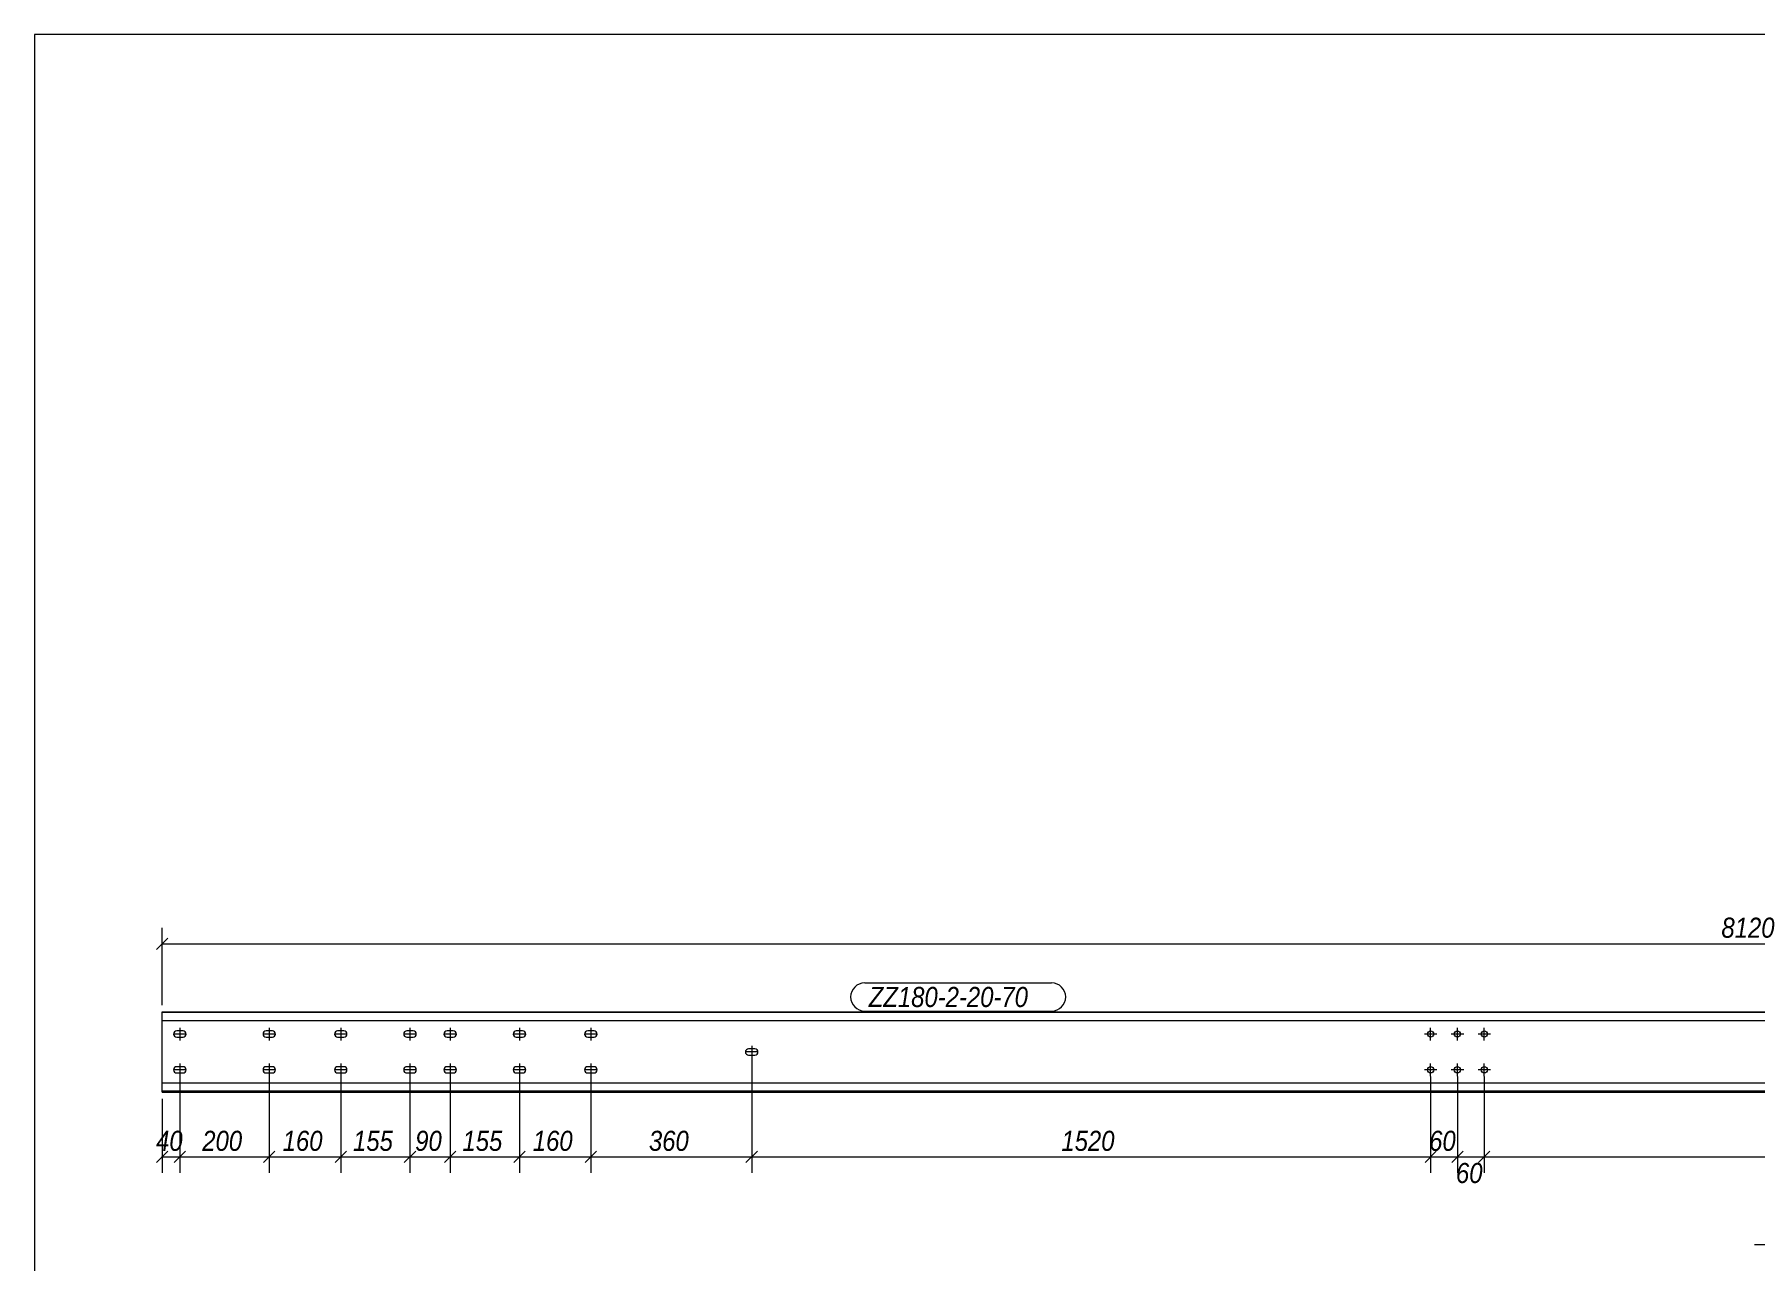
# Model space of a CAD drawing. Extents: x 857 to 4439, y -1249 to 4637.
# Drawn here: x 859.8 to 1116.7, y 4454.1 to 4637.2 of the extents above; entities that cross this region are included whole.
import ezdxf

# ---------------------------------------------------------------- set-up
doc = ezdxf.new("R2010")
doc.units = 0
doc.header["$LTSCALE"] = 1000
doc.header["$MEASUREMENT"] = 0
doc.linetypes.add('XKITLINE00', pattern=[0])
doc.linetypes.add('XKITLINE02', pattern=[4, 2, -2])
for name, color, linetype, lineweight in [('Bolt', 7, 'Continuous', 0), ('DrawingSheet', 5, 'Continuous', 0), ('OtherObjectType', 1, 'Continuous', 0), ('Part', 2, 'Continuous', 0), ('PartMark', 3, 'Continuous', 0), ('Z-DIMENSIONS', 1, 'Continuous', 0)]:
    doc.layers.add(name, color=color, linetype=linetype, lineweight=lineweight)
doc.styles.add('Arial Italic', font='ariali.ttf')

# ---------------------------------------------------------------- blocks, each defined once
blk = doc.blocks.new('屋面檩条A区一')
at = {"layer": 'Bolt', "color": 3, "linetype": 'XKITLINE00', "lineweight": 0}
for p, q in [((25.82, 266.04), (25.78, 265.86)), ((25.78, 265.86), (25.78, 265.86)), ((25.78, 265.86), (25.82, 265.69)), ((27.65, 265.86), (25.78, 265.86)), ((25.92, 266.19), (25.82, 266.04)), ((25.82, 265.69), (25.92, 265.53)), ((26.07, 266.3), (25.92, 266.19)), ((25.92, 265.53), (26.07, 265.43)), ((26.25, 266.33), (26.07, 266.3)), ((26.07, 265.43), (26.25, 265.4)), ((27.18, 266.33), (26.25, 266.33)), ((26.25, 265.4), (27.18, 265.4)), ((26.72, 266.8), (26.72, 264.93)), ((27.36, 266.3), (27.18, 266.33)), ((27.18, 265.4), (27.36, 265.43)), ((27.51, 266.19), (27.36, 266.3)), ((27.36, 265.43), (27.51, 265.53)), ((27.61, 266.04), (27.51, 266.19)), ((27.51, 265.53), (27.61, 265.69)), ((27.65, 265.86), (27.61, 266.04)), ((27.61, 265.69), (27.65, 265.86)), ((27.65, 265.86), (27.65, 265.86)), ((39.15, 266.04), (39.12, 265.86)), ((39.12, 265.86), (39.12, 265.86)), ((39.12, 265.86), (39.15, 265.69)), ((40.98, 265.86), (39.12, 265.86)), ((39.25, 266.19), (39.15, 266.04)), ((39.15, 265.69), (39.25, 265.53)), ((39.41, 266.3), (39.25, 266.19)), ((39.25, 265.53), (39.41, 265.43)), ((39.58, 266.33), (39.41, 266.3)), ((39.41, 265.43), (39.58, 265.4)), ((40.52, 266.33), (39.58, 266.33)), ((39.58, 265.4), (40.52, 265.4)), ((40.05, 266.8), (40.05, 264.93)), ((40.7, 266.3), (40.52, 266.33)), ((40.52, 265.4), (40.7, 265.43)), ((40.85, 266.19), (40.7, 266.3)), ((40.7, 265.43), (40.85, 265.53)), ((40.95, 266.04), (40.85, 266.19)), ((40.85, 265.53), (40.95, 265.69)), ((40.98, 265.86), (40.95, 266.04)), ((40.95, 265.69), (40.98, 265.86)), ((40.98, 265.86), (40.98, 265.86)), ((49.82, 266.04), (49.78, 265.86)), ((49.78, 265.86), (49.78, 265.86)), ((49.78, 265.86), (49.82, 265.69)), ((51.65, 265.86), (49.78, 265.86)), ((49.92, 266.19), (49.82, 266.04)), ((49.82, 265.69), (49.92, 265.53)), ((50.07, 266.3), (49.92, 266.19)), ((49.92, 265.53), (50.07, 265.43)), ((50.25, 266.33), (50.07, 266.3)), ((50.07, 265.43), (50.25, 265.4)), ((51.18, 266.33), (50.25, 266.33)), ((50.25, 265.4), (51.18, 265.4)), ((50.72, 266.8), (50.72, 264.93)), ((51.36, 266.3), (51.18, 266.33)), ((51.18, 265.4), (51.36, 265.43)), ((51.51, 266.19), (51.36, 266.3)), ((51.36, 265.43), (51.51, 265.53)), ((51.61, 266.04), (51.51, 266.19)), ((51.51, 265.53), (51.61, 265.69)), ((51.65, 265.86), (51.61, 266.04)), ((51.61, 265.69), (51.65, 265.86)), ((51.65, 265.86), (51.65, 265.86)), ((60.15, 266.04), (60.12, 265.86)), ((60.12, 265.86), (60.12, 265.86)), ((60.12, 265.86), (60.15, 265.69)), ((61.98, 265.86), (60.12, 265.86)), ((60.25, 266.19), (60.15, 266.04)), ((60.15, 265.69), (60.25, 265.53)), ((60.41, 266.3), (60.25, 266.19)), ((60.25, 265.53), (60.41, 265.43)), ((60.58, 266.33), (60.41, 266.3)), ((60.41, 265.43), (60.58, 265.4)), ((61.52, 266.33), (60.58, 266.33)), ((60.58, 265.4), (61.52, 265.4)), ((61.05, 266.8), (61.05, 264.93)), ((61.7, 266.3), (61.52, 266.33)), ((61.52, 265.4), (61.7, 265.43)), ((61.85, 266.19), (61.7, 266.3)), ((61.7, 265.43), (61.85, 265.53)), ((61.95, 266.04), (61.85, 266.19)), ((61.85, 265.53), (61.95, 265.69)), ((61.98, 265.86), (61.95, 266.04)), ((61.95, 265.69), (61.98, 265.86)), ((61.98, 265.86), (61.98, 265.86)), ((66.15, 266.04), (66.12, 265.86)), ((66.12, 265.86), (66.12, 265.86)), ((66.12, 265.86), (66.15, 265.69)), ((67.98, 265.86), (66.12, 265.86)), ((66.25, 266.19), (66.15, 266.04)), ((66.15, 265.69), (66.25, 265.53)), ((66.41, 266.3), (66.25, 266.19)), ((66.25, 265.53), (66.41, 265.43)), ((66.58, 266.33), (66.41, 266.3)), ((66.41, 265.43), (66.58, 265.4)), ((67.52, 266.33), (66.58, 266.33)), ((66.58, 265.4), (67.52, 265.4)), ((67.05, 266.8), (67.05, 264.93)), ((67.7, 266.3), (67.52, 266.33)), ((67.52, 265.4), (67.7, 265.43)), ((67.85, 266.19), (67.7, 266.3)), ((67.7, 265.43), (67.85, 265.53)), ((67.95, 266.04), (67.85, 266.19)), ((67.85, 265.53), (67.95, 265.69)), ((67.98, 265.86), (67.95, 266.04)), ((67.95, 265.69), (67.98, 265.86)), ((67.98, 265.86), (67.98, 265.86)), ((76.49, 266.04), (76.45, 265.86)), ((76.45, 265.86), (76.45, 265.86)), ((76.45, 265.86), (76.49, 265.69)), ((78.32, 265.86), (76.45, 265.86)), ((76.59, 266.19), (76.49, 266.04)), ((76.49, 265.69), (76.59, 265.53)), ((76.74, 266.3), (76.59, 266.19)), ((76.59, 265.53), (76.74, 265.43)), ((76.92, 266.33), (76.74, 266.3)), ((76.74, 265.43), (76.92, 265.4)), ((77.85, 266.33), (76.92, 266.33)), ((76.92, 265.4), (77.85, 265.4)), ((77.38, 266.8), (77.38, 264.93)), ((78.03, 266.3), (77.85, 266.33)), ((77.85, 265.4), (78.03, 265.43)), ((78.18, 266.19), (78.03, 266.3)), ((78.03, 265.43), (78.18, 265.53)), ((78.28, 266.04), (78.18, 266.19)), ((78.18, 265.53), (78.28, 265.69)), ((78.32, 265.86), (78.28, 266.04)), ((78.28, 265.69), (78.32, 265.86)), ((78.32, 265.86), (78.32, 265.86)), ((87.15, 266.04), (87.12, 265.86)), ((87.12, 265.86), (87.12, 265.86)), ((87.12, 265.86), (87.15, 265.69)), ((88.98, 265.86), (87.12, 265.86)), ((87.25, 266.19), (87.15, 266.04)), ((87.15, 265.69), (87.25, 265.53)), ((87.41, 266.3), (87.25, 266.19)), ((87.25, 265.53), (87.41, 265.43)), ((87.58, 266.33), (87.41, 266.3)), ((87.41, 265.43), (87.58, 265.4)), ((88.52, 266.33), (87.58, 266.33)), ((87.58, 265.4), (88.52, 265.4)), ((88.05, 266.8), (88.05, 264.93)), ((88.7, 266.3), (88.52, 266.33)), ((88.52, 265.4), (88.7, 265.43)), ((88.85, 266.19), (88.7, 266.3)), ((88.7, 265.43), (88.85, 265.53)), ((88.95, 266.04), (88.85, 266.19)), ((88.85, 265.53), (88.95, 265.69)), ((88.98, 265.86), (88.95, 266.04)), ((88.95, 265.69), (88.98, 265.86)), ((88.98, 265.86), (88.98, 265.86)), ((214.32, 265.86), (212.45, 265.86)), ((213.38, 264.93), (213.38, 266.8)), ((218.32, 265.86), (216.45, 265.86)), ((217.38, 264.93), (217.38, 266.8)), ((222.32, 265.86), (220.45, 265.86)), ((221.38, 264.93), (221.38, 266.8)), ((111.15, 263.38), (111.12, 263.2)), ((111.12, 263.2), (111.12, 263.2)), ((111.12, 263.2), (111.15, 263.02)), ((112.98, 263.2), (111.12, 263.2)), ((111.25, 263.53), (111.15, 263.38)), ((111.15, 263.02), (111.25, 262.87)), ((111.41, 263.63), (111.25, 263.53)), ((111.25, 262.87), (111.41, 262.77)), ((111.58, 263.66), (111.41, 263.63)), ((111.41, 262.77), (111.58, 262.73)), ((112.52, 263.66), (111.58, 263.66)), ((111.58, 262.73), (112.52, 262.73)), ((112.05, 264.13), (112.05, 262.26)), ((112.7, 263.63), (112.52, 263.66)), ((112.52, 262.73), (112.7, 262.77)), ((112.85, 263.53), (112.7, 263.63)), ((112.7, 262.77), (112.85, 262.87)), ((112.95, 263.38), (112.85, 263.53)), ((112.85, 262.87), (112.95, 263.02)), ((112.98, 263.2), (112.95, 263.38)), ((112.95, 263.02), (112.98, 263.2)), ((112.98, 263.2), (112.98, 263.2)), ((25.82, 260.71), (25.78, 260.53)), ((25.78, 260.53), (25.78, 260.53)), ((25.78, 260.53), (25.82, 260.35)), ((27.65, 260.53), (25.78, 260.53)), ((25.92, 260.86), (25.82, 260.71)), ((25.82, 260.35), (25.92, 260.2)), ((26.07, 260.96), (25.92, 260.86)), ((25.92, 260.2), (26.07, 260.1)), ((26.25, 261), (26.07, 260.96)), ((26.07, 260.1), (26.25, 260.06)), ((27.18, 261), (26.25, 261)), ((26.25, 260.06), (27.18, 260.06)), ((26.72, 261.46), (26.72, 259.6)), ((27.36, 260.96), (27.18, 261)), ((27.18, 260.06), (27.36, 260.1)), ((27.51, 260.86), (27.36, 260.96)), ((27.36, 260.1), (27.51, 260.2)), ((27.61, 260.71), (27.51, 260.86)), ((27.51, 260.2), (27.61, 260.35)), ((27.65, 260.53), (27.61, 260.71)), ((27.61, 260.35), (27.65, 260.53)), ((27.65, 260.53), (27.65, 260.53)), ((39.15, 260.71), (39.12, 260.53)), ((39.12, 260.53), (39.12, 260.53)), ((39.12, 260.53), (39.15, 260.35)), ((40.98, 260.53), (39.12, 260.53)), ((39.25, 260.86), (39.15, 260.71)), ((39.15, 260.35), (39.25, 260.2)), ((39.41, 260.96), (39.25, 260.86)), ((39.25, 260.2), (39.41, 260.1)), ((39.58, 261), (39.41, 260.96)), ((39.41, 260.1), (39.58, 260.06)), ((40.52, 261), (39.58, 261)), ((39.58, 260.06), (40.52, 260.06)), ((40.05, 261.46), (40.05, 259.6)), ((40.7, 260.96), (40.52, 261)), ((40.52, 260.06), (40.7, 260.1)), ((40.85, 260.86), (40.7, 260.96)), ((40.7, 260.1), (40.85, 260.2)), ((40.95, 260.71), (40.85, 260.86)), ((40.85, 260.2), (40.95, 260.35)), ((40.98, 260.53), (40.95, 260.71)), ((40.95, 260.35), (40.98, 260.53)), ((40.98, 260.53), (40.98, 260.53)), ((49.82, 260.71), (49.78, 260.53)), ((49.78, 260.53), (49.78, 260.53)), ((49.78, 260.53), (49.82, 260.35)), ((51.65, 260.53), (49.78, 260.53)), ((49.92, 260.86), (49.82, 260.71)), ((49.82, 260.35), (49.92, 260.2)), ((50.07, 260.96), (49.92, 260.86)), ((49.92, 260.2), (50.07, 260.1)), ((50.25, 261), (50.07, 260.96)), ((50.07, 260.1), (50.25, 260.06)), ((51.18, 261), (50.25, 261)), ((50.25, 260.06), (51.18, 260.06)), ((50.72, 261.46), (50.72, 259.6)), ((51.36, 260.96), (51.18, 261)), ((51.18, 260.06), (51.36, 260.1)), ((51.51, 260.86), (51.36, 260.96)), ((51.36, 260.1), (51.51, 260.2)), ((51.61, 260.71), (51.51, 260.86)), ((51.51, 260.2), (51.61, 260.35)), ((51.65, 260.53), (51.61, 260.71)), ((51.61, 260.35), (51.65, 260.53)), ((51.65, 260.53), (51.65, 260.53)), ((60.15, 260.71), (60.12, 260.53)), ((60.12, 260.53), (60.12, 260.53)), ((60.12, 260.53), (60.15, 260.35)), ((61.98, 260.53), (60.12, 260.53)), ((60.25, 260.86), (60.15, 260.71)), ((60.15, 260.35), (60.25, 260.2)), ((60.41, 260.96), (60.25, 260.86)), ((60.25, 260.2), (60.41, 260.1)), ((60.58, 261), (60.41, 260.96)), ((60.41, 260.1), (60.58, 260.06)), ((61.52, 261), (60.58, 261)), ((60.58, 260.06), (61.52, 260.06)), ((61.05, 261.46), (61.05, 259.6)), ((61.7, 260.96), (61.52, 261)), ((61.52, 260.06), (61.7, 260.1)), ((61.85, 260.86), (61.7, 260.96)), ((61.7, 260.1), (61.85, 260.2)), ((61.95, 260.71), (61.85, 260.86)), ((61.85, 260.2), (61.95, 260.35)), ((61.98, 260.53), (61.95, 260.71)), ((61.95, 260.35), (61.98, 260.53)), ((61.98, 260.53), (61.98, 260.53)), ((66.15, 260.71), (66.12, 260.53)), ((66.12, 260.53), (66.12, 260.53)), ((66.12, 260.53), (66.15, 260.35)), ((67.98, 260.53), (66.12, 260.53)), ((66.25, 260.86), (66.15, 260.71)), ((66.15, 260.35), (66.25, 260.2)), ((66.41, 260.96), (66.25, 260.86)), ((66.25, 260.2), (66.41, 260.1)), ((66.58, 261), (66.41, 260.96)), ((66.41, 260.1), (66.58, 260.06)), ((67.52, 261), (66.58, 261)), ((66.58, 260.06), (67.52, 260.06)), ((67.05, 261.46), (67.05, 259.6)), ((67.7, 260.96), (67.52, 261)), ((67.52, 260.06), (67.7, 260.1)), ((67.85, 260.86), (67.7, 260.96)), ((67.7, 260.1), (67.85, 260.2)), ((67.95, 260.71), (67.85, 260.86)), ((67.85, 260.2), (67.95, 260.35)), ((67.98, 260.53), (67.95, 260.71)), ((67.95, 260.35), (67.98, 260.53)), ((67.98, 260.53), (67.98, 260.53)), ((76.49, 260.71), (76.45, 260.53)), ((76.45, 260.53), (76.45, 260.53)), ((76.45, 260.53), (76.49, 260.35)), ((78.32, 260.53), (76.45, 260.53)), ((76.59, 260.86), (76.49, 260.71)), ((76.49, 260.35), (76.59, 260.2)), ((76.74, 260.96), (76.59, 260.86)), ((76.59, 260.2), (76.74, 260.1)), ((76.92, 261), (76.74, 260.96)), ((76.74, 260.1), (76.92, 260.06)), ((77.85, 261), (76.92, 261)), ((76.92, 260.06), (77.85, 260.06)), ((77.38, 261.46), (77.38, 259.6)), ((78.03, 260.96), (77.85, 261)), ((77.85, 260.06), (78.03, 260.1)), ((78.18, 260.86), (78.03, 260.96)), ((78.03, 260.1), (78.18, 260.2)), ((78.28, 260.71), (78.18, 260.86)), ((78.18, 260.2), (78.28, 260.35)), ((78.32, 260.53), (78.28, 260.71)), ((78.28, 260.35), (78.32, 260.53)), ((78.32, 260.53), (78.32, 260.53)), ((87.15, 260.71), (87.12, 260.53)), ((87.12, 260.53), (87.12, 260.53)), ((87.12, 260.53), (87.15, 260.35)), ((88.98, 260.53), (87.12, 260.53)), ((87.25, 260.86), (87.15, 260.71)), ((87.15, 260.35), (87.25, 260.2)), ((87.41, 260.96), (87.25, 260.86)), ((87.25, 260.2), (87.41, 260.1)), ((87.58, 261), (87.41, 260.96)), ((87.41, 260.1), (87.58, 260.06)), ((88.52, 261), (87.58, 261)), ((87.58, 260.06), (88.52, 260.06)), ((88.05, 261.46), (88.05, 259.6)), ((88.7, 260.96), (88.52, 261)), ((88.52, 260.06), (88.7, 260.1)), ((88.85, 260.86), (88.7, 260.96)), ((88.7, 260.1), (88.85, 260.2)), ((88.95, 260.71), (88.85, 260.86)), ((88.85, 260.2), (88.95, 260.35)), ((88.98, 260.53), (88.95, 260.71)), ((88.95, 260.35), (88.98, 260.53)), ((88.98, 260.53), (88.98, 260.53)), ((214.32, 260.53), (212.45, 260.53)), ((213.38, 259.6), (213.38, 261.46)), ((218.32, 260.53), (216.45, 260.53)), ((217.38, 259.6), (217.38, 261.46)), ((222.32, 260.53), (220.45, 260.53)), ((221.38, 259.6), (221.38, 261.46))]:
    blk.add_line(p, q, dxfattribs=at)
for centre in [(213.38, 265.86), (217.38, 265.86), (221.38, 265.86), (213.38, 260.53), (217.38, 260.53), (221.38, 260.53)]:
    blk.add_circle(centre, 0.467, dxfattribs=at)
at = {"layer": 'DrawingSheet', "color": 5, "linetype": 'XKITLINE00', "lineweight": 0}
for p, q in [((589, 415), (5, 415)), ((5, 415), (5, 5))]:
    blk.add_line(p, q, dxfattribs=at)
at = {"layer": 'OtherObjectType', "color": 6, "linetype": 'XKITLINE00', "lineweight": 0}
blk.add_line((261.74, 234.48), (295.3, 234.48), dxfattribs=at)
at = {"layer": 'Part', "color": 2, "linetype": 'XKITLINE00', "lineweight": 0}
for p, q in [((24.05, 257.2), (24.05, 269.2)), ((24.05, 269.2), (275.18, 269.2)), ((275.18, 258.53), (24.05, 258.53)), ((24.05, 257.2), (275.18, 257.2))]:
    blk.add_line(p, q, dxfattribs=at)
at = {"layer": 'Part', "color": 7, "linetype": 'XKITLINE02', "lineweight": 0}
for p, q in [((275.18, 269.06), (24.05, 269.06)), ((275.18, 267.86), (24.05, 267.86)), ((275.18, 257.33), (24.05, 257.33))]:
    blk.add_line(p, q, dxfattribs=at)
at = {"layer": 'PartMark', "color": 1, "linetype": 'XKITLINE00', "lineweight": 0}
for p, q in [((128.92, 273.5), (156.81, 273.5)), ((128.92, 269.3), (156.81, 269.3))]:
    blk.add_line(p, q, dxfattribs=at)
for centre, start, end in [((128.92, 271.4), 90, 270), ((156.81, 271.4), 270, 90)]:
    blk.add_arc(centre, 2.1, start, end, dxfattribs=at)
at = {"layer": 'Z-DIMENSIONS', "color": 4, "linetype": 'XKITLINE00', "lineweight": 0}
for p, q in [((24.9, 280.18), (23.2, 278.49)), ((24.05, 270.2), (24.05, 281.74)), ((24.05, 279.34), (498.42, 279.34)), ((112.05, 262.2), (112.05, 245.14)), ((112.05, 262.2), (112.05, 245.14)), ((26.72, 259.53), (26.72, 245.14)), ((26.72, 259.53), (26.72, 245.14)), ((40.05, 259.53), (40.05, 245.14)), ((40.05, 259.53), (40.05, 245.14)), ((50.72, 259.53), (50.72, 245.14)), ((50.72, 259.53), (50.72, 245.14)), ((61.05, 259.53), (61.05, 245.14)), ((61.05, 259.53), (61.05, 245.14)), ((67.05, 259.53), (67.05, 245.14)), ((67.05, 259.53), (67.05, 245.14)), ((77.38, 259.53), (77.38, 245.14)), ((77.38, 259.53), (77.38, 245.14)), ((88.05, 259.53), (88.05, 245.14)), ((88.05, 259.53), (88.05, 245.14)), ((213.38, 259.53), (213.38, 245.14)), ((213.38, 259.53), (213.38, 245.14)), ((217.38, 259.53), (217.38, 245.14)), ((217.38, 259.53), (217.38, 245.14)), ((221.38, 259.53), (221.38, 245.14)), ((221.38, 259.53), (221.38, 245.14)), ((24.05, 256.2), (24.05, 245.14)), ((24.9, 248.39), (23.2, 246.69)), ((24.05, 247.54), (26.72, 247.54)), ((27.57, 248.39), (25.87, 246.69)), ((27.57, 248.39), (25.87, 246.69)), ((26.72, 247.54), (40.05, 247.54)), ((40.9, 248.39), (39.2, 246.69)), ((40.9, 248.39), (39.2, 246.69)), ((40.05, 247.54), (50.72, 247.54)), ((51.57, 248.39), (49.87, 246.69)), ((51.57, 248.39), (49.87, 246.69)), ((50.72, 247.54), (61.05, 247.54)), ((61.9, 248.39), (60.2, 246.69)), ((61.9, 248.39), (60.2, 246.69)), ((61.05, 247.54), (67.05, 247.54)), ((67.9, 248.39), (66.2, 246.69)), ((67.9, 248.39), (66.2, 246.69)), ((67.05, 247.54), (77.38, 247.54)), ((78.23, 248.39), (76.54, 246.69)), ((78.23, 248.39), (76.54, 246.69)), ((77.38, 247.54), (88.05, 247.54)), ((88.9, 248.39), (87.2, 246.69)), ((88.9, 248.39), (87.2, 246.69)), ((88.05, 247.54), (112.05, 247.54)), ((112.9, 248.39), (111.2, 246.69)), ((112.9, 248.39), (111.2, 246.69)), ((112.05, 247.54), (213.38, 247.54)), ((214.23, 248.39), (212.54, 246.69)), ((214.23, 248.39), (212.54, 246.69)), ((213.38, 247.54), (217.38, 247.54)), ((218.23, 248.39), (216.54, 246.69)), ((218.23, 248.39), (216.54, 246.69)), ((217.38, 247.54), (221.38, 247.54)), ((222.23, 248.39), (220.54, 246.69)), ((222.23, 248.39), (220.54, 246.69)), ((221.38, 247.54), (329.08, 247.54))]:
    blk.add_line(p, q, dxfattribs=at)
at = {"layer": 'Z-DIMENSIONS', "color": 3}
for p in [(24.05, 279.34), (24.05, 247.54), (26.72, 247.54), (26.72, 247.54), (40.05, 247.54), (40.05, 247.54), (50.72, 247.54), (50.72, 247.54), (61.05, 247.54), (61.05, 247.54), (67.05, 247.54), (67.05, 247.54), (77.38, 247.54), (77.38, 247.54), (88.05, 247.54), (88.05, 247.54), (112.05, 247.54), (112.05, 247.54), (213.38, 247.54), (213.38, 247.54), (217.38, 247.54), (217.38, 247.54), (221.38, 247.54), (221.38, 247.54)]:
    blk.add_point(p, dxfattribs=at)
at = {"layer": 'PartMark', "color": 7, "style": 'Arial Italic', "width": 0.85}
blk.add_text('ZZ180-2-20-70', height=3, dxfattribs=at).set_placement((129.52, 269.9))
at = {"layer": 'Z-DIMENSIONS', "color": 3, "style": 'Arial Italic', "width": 0.85}
for s, p in [('8120', (256.78, 280.24)), ('40', (23.16, 248.44)), ('200', (30.05, 248.44)), ('160', (42.05, 248.44)), ('155', (52.55, 248.44)), ('90', (61.83, 248.44)), ('155', (68.88, 248.44)), ('160', (79.38, 248.44)), ('360', (96.71, 248.44)), ('1520', (158.27, 248.44)), ('60', (213.16, 248.44)), ('60', (217.16, 243.64))]:
    blk.add_text(s, height=3, dxfattribs=at).set_placement(p)

msp = doc.modelspace()

# ---------------------------------------------------------------- block references
msp.add_blockref('屋面檩条A区一', (854.82, 4222.21))

doc.saveas('drawing.dxf')
